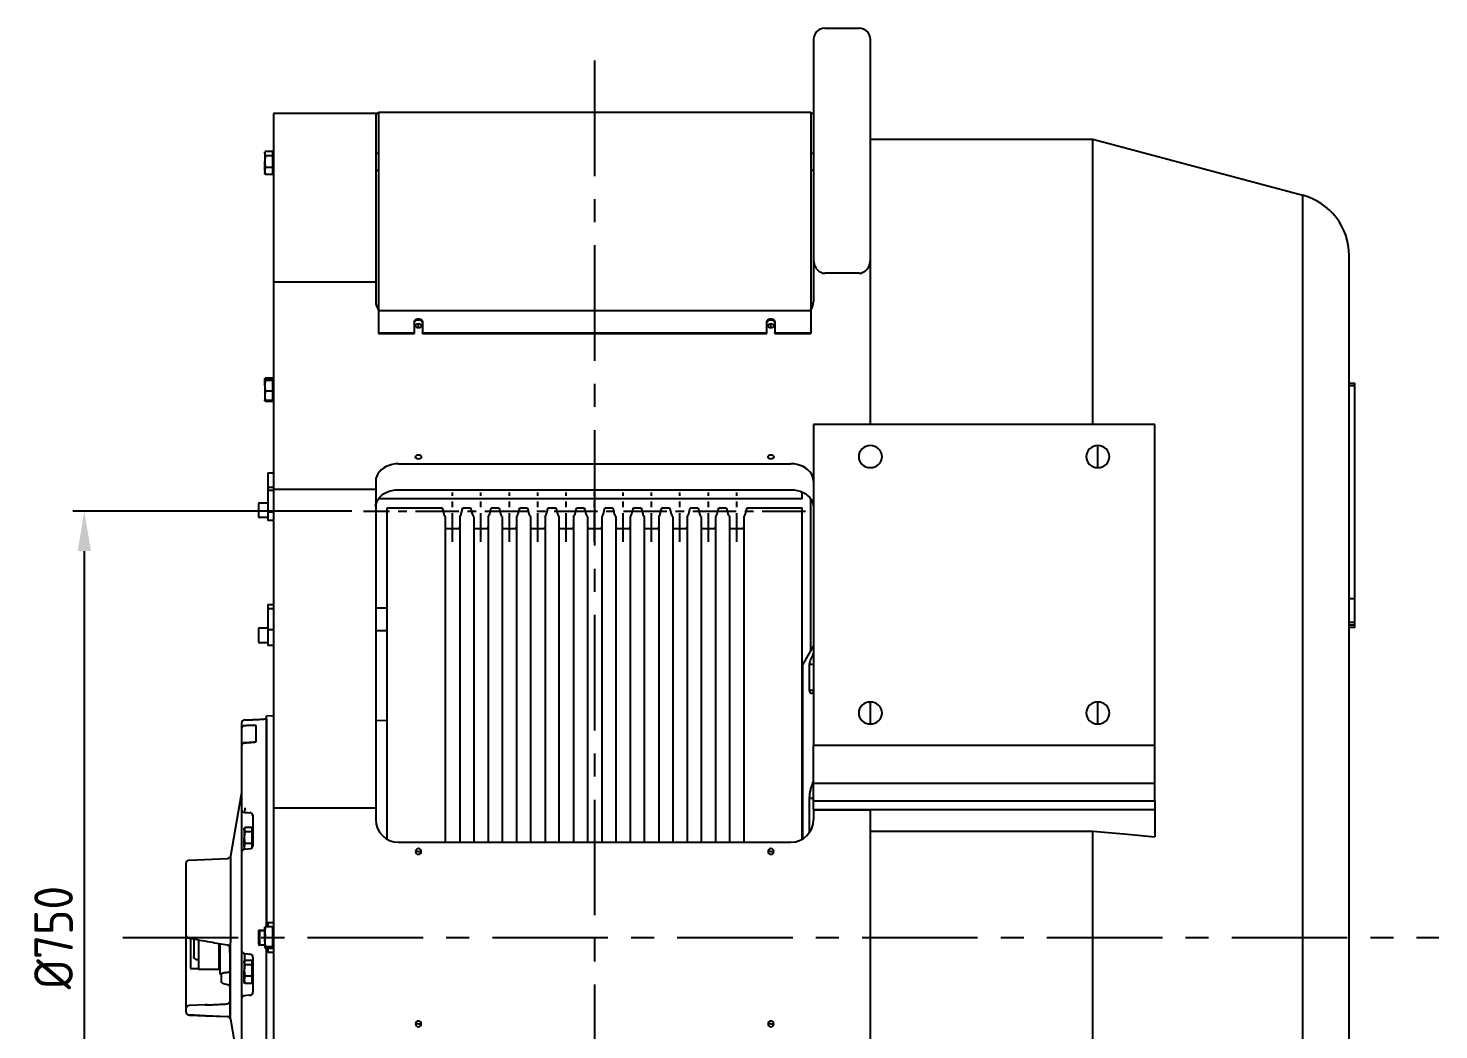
# Model space of a CAD drawing. Header units: millimetres. Extents: x -13 to 15102, y -1400 to 6249.
# Drawn here: x 13862 to 15102, y 1658 to 2539 of the extents above; entities that cross this region are included whole.
import ezdxf

# ---------------------------------------------------------------- set-up
doc = ezdxf.new("R2010")
doc.units = ezdxf.units.MM
doc.header["$LTSCALE"] = 2
doc.linetypes.add('CENTER', pattern=[10.16, 6.35, -1.27, 1.27, -1.27])
doc.linetypes.add('CENTER8', pattern=[6.35, 3.96875, -0.79375, 0.79375, -0.79375])
doc.layers.add('1轮廓实线层', color=7, linetype='Continuous')
doc.layers.add('3中心线层', color=1, linetype='CENTER8')
doc.styles.get("Standard").update_dxf_attribs({"font": 'isocp.shx', "height": 34, "bigfont": 'whgtxt.shx'})
doc.dimstyles.new('ISO-25', dxfattribs={"dimtxt": 34, "dimasz": 35, "dimexe": 10, "dimexo": 10, "dimgap": 10, "dimtad": 1, "dimdec": 4, "dimtxsty": 'Standard', "dimcen": 2.5, "dimclrd": 3, "dimclre": 3, "dimclrt": 2, "dimadec": 1, "dimazin": 2, "dimtfac": 1, "dimtdec": 4, "dimtmove": 0, "dimatfit": 3, "dimfxl": 1, "dimarcsym": 0})

# ---------------------------------------------------------------- blocks, each defined once
blk = doc.blocks.new('*D4874')
at = {"color": 3, "lineweight": -2}
for p, q in [((14146.3, 2114.1), (13900.9, 2114.1)), ((13910.9, 2079.1), (13910.9, 1399.1)), ((14146.3, 1364.1), (13900.9, 1364.1))]:
    blk.add_line(p, q, dxfattribs=at)
at = {"color": 3}
for points in [[(13916.8, 2079.1), (13905.1, 2079.1), (13910.9, 2114.1)], [(13905.1, 1399.1), (13916.8, 1399.1), (13910.9, 1364.1)]]:
    blk.add_solid(points, dxfattribs=at)
at = {"layer": 'Defpoints', "color": 0}
for p in [(14156.3, 2114.1), (13910.9, 1364.1), (14156.3, 1364.1)]:
    blk.add_point(p, dxfattribs=at)
at = {"color": 2, "insert": (13883.9, 1739.1), "char_height": 34, "attachment_point": 5, "rotation": 90}
blk.add_mtext('%%c750', dxfattribs=at)

msp = doc.modelspace()

# ---------------------------------------------------------------- linework, layer by layer
at = {"color": 1, "linetype": 'CENTER', "ltscale": 2}
for p, q in [((14234.7404, 2087.1569), (14234.7404, 2130.62078)), ((14259.74041, 2087.1569), (14259.74041, 2130.62078)), ((14284.74038, 2087.1569), (14284.74038, 2130.62078)), ((14309.74039, 2087.1569), (14309.74039, 2130.62078)), ((14334.7404, 2087.1569), (14334.7404, 2130.62078)), ((14359.7404, 2087.1569), (14359.7404, 2130.62078)), ((14384.74041, 2087.1569), (14384.74041, 2130.62078)), ((14409.74038, 2087.1569), (14409.74038, 2130.62078)), ((14434.74039, 2087.1569), (14434.74039, 2130.62078)), ((14459.7404, 2087.1569), (14459.7404, 2130.62078)), ((14484.7404, 2087.1569), (14484.7404, 2130.62078))]:
    msp.add_line(p, q, dxfattribs=at)
at = {"layer": '1轮廓实线层'}
for p, q in [((14562.24036, 2539.05304), (14592.24036, 2539.05304)), ((14552.24037, 2529.05305), (14552.24037, 2432.543)), ((14602.24035, 2432.543), (14602.24035, 2529.05305)), ((14167.24035, 2464.05306), (14077.24038, 2464.05306)), ((14077.24038, 2464.05306), (14077.24038, 2315.78453)), ((14167.24035, 2464.05306), (14167.24035, 2315.78453)), ((14169.74035, 2464.05306), (14167.24035, 2464.05306)), ((14549.74034, 2465.25302), (14549.74034, 2464.05306)), ((14552.24037, 2464.05306), (14549.74034, 2464.05306)), ((14552.24037, 2432.543), (14552.24037, 2335.63431)), ((14602.24035, 2441.55302), (14797.83928, 2441.55302)), ((14602.24035, 2335.63431), (14602.24035, 2432.543)), ((14797.83928, 2441.55302), (14982.44882, 2392.18607)), ((14797.83928, 2190.39019), (14797.83928, 2441.55302)), ((14070.05951, 2430.70068), (14069.56038, 2428.7463)), ((14069.56038, 2429.41805), (14069.83629, 2430.1761)), ((14069.56038, 2428.7463), (14069.56038, 2429.41805)), ((14069.56038, 2428.7463), (14070.05951, 2426.79193)), ((14069.56038, 2428.7463), (14069.56038, 2421.71808)), ((14070.05951, 2426.79193), (14069.56038, 2421.71808)), ((14069.56038, 2421.71808), (14070.05951, 2416.64424)), ((14069.56038, 2413.52483), (14069.56038, 2421.71808)), ((14076.64034, 2430.70068), (14070.05951, 2430.70068)), ((14076.64034, 2426.79193), (14070.05951, 2426.79193)), ((14076.64034, 2429.10632), (14076.64034, 2430.70068)), ((14076.64034, 2429.46806), (14077.24038, 2428.86802)), ((14076.64034, 2426.79193), (14076.64034, 2428.38623)), ((14076.64034, 2422.65274), (14076.64034, 2426.79193)), ((14076.64034, 2420.78336), (14076.64034, 2422.65274)), ((14076.64034, 2416.64424), (14076.64034, 2420.78336)), ((14077.24038, 2428.23794), (14076.69035, 2428.7463)), ((14167.24035, 2429.05303), (14169.74035, 2429.05303)), ((14549.74034, 2429.05303), (14552.24037, 2429.05303)), ((14070.05951, 2416.64424), (14069.56038, 2413.52483)), ((14069.56038, 2413.52483), (14070.05951, 2410.40542)), ((14069.56038, 2413.52483), (14069.56038, 2411.68805)), ((14069.83629, 2410.92994), (14069.56038, 2411.68805)), ((14070.05951, 2410.40542), (14069.91795, 2410.95968)), ((14076.64034, 2416.64424), (14070.05951, 2416.64424)), ((14076.64034, 2410.40542), (14070.05951, 2410.40542)), ((14076.64034, 2414.09948), (14076.64034, 2416.64424)), ((14076.64034, 2412.95018), (14076.64034, 2414.09948)), ((14076.64034, 2410.40542), (14076.64034, 2412.95018)), ((14077.24038, 2412.23802), (14076.64034, 2411.63804)), ((14167.24035, 2414.05304), (14169.74035, 2414.05304)), ((14549.74034, 2414.05304), (14552.24037, 2414.05304)), ((14982.44882, 1739.05303), (14982.44882, 2392.18607)), ((14552.24037, 2335.63431), (14552.24037, 2298.51176)), ((14602.24035, 2190.39019), (14602.24035, 2335.63431)), ((15023.24036, 1739.05303), (15023.24036, 2339.05306)), ((14592.24036, 2323.48426), (14562.24036, 2323.48426)), ((14167.24035, 2315.78453), (14077.24038, 2315.78453)), ((14077.24038, 2315.78453), (14077.24038, 2133.3382)), ((14167.24035, 2315.78453), (14167.24035, 2298.51176)), ((14169.74035, 2290.85322), (14549.74034, 2290.85322)), ((14204.74038, 2275.36955), (14204.74038, 2279.16332)), ((14208.24036, 2270.41419), (14208.24036, 2271.15293)), ((14511.24033, 2270.41419), (14511.24033, 2271.15293)), ((14514.74038, 2275.36955), (14514.74038, 2279.16332)), ((14070.05951, 2231.09635), (14069.56038, 2227.98424)), ((14069.56038, 2229.8113), (14069.83879, 2230.5763)), ((14069.67303, 2229.88622), (14069.56038, 2229.7365)), ((14069.56038, 2229.7365), (14069.56038, 2229.8113)), ((14069.56038, 2229.7365), (14070.05951, 2229.07301)), ((14069.56038, 2224.34618), (14069.56038, 2229.7365)), ((14070.05951, 2229.07301), (14069.56038, 2224.34618)), ((14069.56038, 2224.34618), (14070.05951, 2219.61935)), ((14069.56038, 2224.34618), (14069.56038, 2215.55599)), ((14070.05951, 2230.39999), (14069.88344, 2230.16592)), ((14069.9198, 2230.54682), (14070.05951, 2231.09635)), ((14076.64034, 2231.09635), (14070.05951, 2231.09635)), ((14076.64034, 2230.39999), (14070.05951, 2230.39999)), ((14076.64034, 2229.07301), (14070.05951, 2229.07301)), ((14076.64034, 2230.39999), (14076.64034, 2231.09635)), ((14076.64034, 2229.85872), (14076.64034, 2230.39999)), ((14076.64034, 2229.86131), (14077.24038, 2229.2613)), ((14076.64034, 2229.61428), (14076.64034, 2229.85872)), ((14076.64034, 2229.07301), (14076.64034, 2229.61428)), ((14076.64034, 2225.21695), (14076.64034, 2229.07301)), ((14076.64034, 2219.61935), (14076.64034, 2223.47542)), ((14077.24038, 2224.13524), (14076.69035, 2224.34618)), ((15023.24036, 2226.76461), (15028.24036, 2226.76461)), ((15028.24036, 2224.54741), (15023.24036, 2224.54741)), ((15028.24036, 2224.54741), (15028.24036, 2226.76461)), ((15028.24036, 2037.14224), (15028.24036, 2224.54741)), ((14070.05951, 2219.61935), (14069.56038, 2215.55599)), ((14069.56038, 2215.55599), (14070.05951, 2211.49262)), ((14069.56038, 2215.55599), (14069.56038, 2212.0813)), ((14069.56038, 2212.75919), (14070.05951, 2210.79626)), ((14069.83879, 2211.31631), (14069.56038, 2212.0813)), ((14070.05951, 2211.49262), (14069.67303, 2212.00638)), ((14076.64034, 2219.61935), (14070.05951, 2219.61935)), ((14076.64034, 2211.49262), (14070.05951, 2211.49262)), ((14076.64034, 2210.79626), (14070.05951, 2210.79626)), ((14076.64034, 2216.30453), (14076.64034, 2219.61935)), ((14076.64034, 2214.80744), (14076.64034, 2216.30453)), ((14076.64034, 2211.49262), (14076.64034, 2214.80744)), ((14077.24038, 2212.63131), (14076.64034, 2212.0313)), ((14076.64034, 2210.79626), (14076.64034, 2211.49262)), ((14852.24035, 2190.39019), (14552.24037, 2190.39019)), ((14552.24037, 2190.39019), (14552.24037, 1908.48242)), ((14852.24035, 1908.48242), (14852.24035, 2190.39019)), ((14802.24036, 2152.56759), (14802.24036, 2171.83127)), ((14072.24038, 2148.05304), (14077.24038, 2148.05304)), ((14072.24038, 2148.05304), (14072.24038, 2135.05303)), ((14187.24033, 2155.86468), (14532.24036, 2155.86468)), ((14077.24038, 2135.05303), (14072.24038, 2135.05303)), ((14072.24038, 2135.05303), (14072.24038, 2132.45305)), ((14167.24035, 2140.68945), (14167.24035, 2133.3382)), ((14065.24035, 2121.55302), (14072.24038, 2121.55302)), ((14077.24038, 2132.45305), (14072.24038, 2132.45305)), ((14072.24038, 2132.45305), (14072.24038, 2113.25302)), ((14167.24035, 2133.3382), (14077.24038, 2133.3382)), ((14077.24038, 2133.3382), (14077.24038, 1852.85468)), ((14167.24035, 2133.3382), (14167.24035, 1852.85468)), ((14542.24035, 2125.05304), (14169.60755, 2125.05304)), ((14187.24033, 2133.06676), (14532.24036, 2133.06676)), ((14542.24035, 2125.05304), (14542.24035, 2131.03365)), ((14549.74034, 1991.05631), (14549.74034, 2125.2382)), ((14064.24037, 2120.55304), (14064.24037, 2120.13628)), ((14064.24037, 2120.13628), (14064.24037, 2109.55303)), ((14077.24038, 2113.25302), (14072.24038, 2113.25302)), ((14072.24038, 2113.25302), (14072.24038, 2106.05305)), ((14072.24038, 2108.55304), (14065.24035, 2108.55304)), ((14077.24038, 2106.05305), (14072.24038, 2106.05305)), ((15028.24036, 2037.14224), (15023.24036, 2037.14224)), ((15028.24036, 2016.30332), (15028.24036, 2037.14224)), ((14072.24038, 2032.06732), (14077.24038, 2032.06732)), ((14072.24038, 2032.06732), (14072.24038, 2028.25972)), ((14077.24038, 2028.25972), (14072.24038, 2028.25972)), ((14072.24038, 2028.25972), (14072.24038, 2026.23551)), ((14072.24038, 2026.23551), (14072.24038, 2009.88778)), ((14167.24035, 2029.06733), (14177.24034, 2029.06733)), ((14064.24037, 2010.42517), (14064.24037, 2010.00842)), ((14064.24037, 2010.00842), (14064.24037, 1999.42519)), ((14065.24035, 2011.42519), (14072.24038, 2011.42519)), ((14077.24038, 2009.88778), (14072.24038, 2009.88778)), ((14072.24038, 2009.88778), (14072.24038, 1995.92518)), ((15028.24036, 2016.30332), (15023.24036, 2016.30332)), ((15028.24036, 2013.8024), (15023.24036, 2013.8024)), ((15028.24036, 2011.79277), (15023.24036, 2011.79277)), ((15028.24036, 2013.8024), (15028.24036, 2016.30332)), ((15028.24036, 2011.79277), (15028.24036, 2013.8024)), ((14072.24038, 1998.42518), (14065.24035, 1998.42518)), ((14177.24034, 2009.06732), (14167.24035, 2009.06732)), ((14077.24038, 1995.92518), (14072.24038, 1995.92518)), ((14542.81026, 1979.05303), (14552.24037, 1995.38641)), ((14542.24035, 1978.17542), (14542.81026, 1979.05303)), ((14542.81026, 1825.92542), (14542.81026, 1979.05303)), ((14548.49714, 1979.71675), (14548.49714, 1956.69368)), ((14548.49714, 1979.71675), (14552.24037, 1979.71675)), ((14548.49714, 1956.69368), (14552.24037, 1956.69368)), ((14602.24035, 1927.04134), (14602.24035, 1946.30504)), ((14802.24036, 1927.04134), (14802.24036, 1946.30504)), ((14049.24038, 1927.68115), (14049.24038, 1922.55998)), ((14062.1095, 1911.16036), (14062.1095, 1925.68979)), ((14070.23969, 1931.46988), (14071.1095, 1931.50786)), ((14071.1095, 1931.50786), (14071.1095, 1748.51378)), ((14071.24034, 1934.05302), (14077.24038, 1934.57796)), ((14071.24034, 1748.51378), (14071.24034, 1934.05302)), ((14167.24035, 1930.37838), (14177.24034, 1929.94178)), ((14049.24038, 1922.55998), (14049.24038, 1907.68849)), ((14052.008, 1910.67896), (14059.733, 1911.28624)), ((14049.24038, 1907.68849), (14049.24038, 1851.56653)), ((14552.24037, 1874.96445), (14552.24037, 1908.48242)), ((14552.24037, 1908.48242), (14852.24035, 1908.48242)), ((14852.24035, 1874.96445), (14852.24035, 1908.48242)), ((14552.24037, 1874.96445), (14552.24037, 1874.79343)), ((14552.24037, 1874.96445), (14852.24035, 1874.96445)), ((14552.24037, 1874.79343), (14852.24035, 1874.79343)), ((14552.24037, 1859.40253), (14552.24037, 1874.79343)), ((14852.24035, 1874.79343), (14852.24035, 1874.96445)), ((14852.24035, 1859.40253), (14852.24035, 1874.79343)), ((14039.65846, 1811.12698), (14049.19478, 1865.21015)), ((14049.19478, 1865.21015), (14049.19478, 1739.05303)), ((14548.49714, 1861.76227), (14548.49714, 1831.2544)), ((14548.49714, 1861.76227), (14552.24037, 1861.76227)), ((14049.24038, 1851.56653), (14049.24038, 1842.55387)), ((14167.24035, 1852.85468), (14077.24038, 1852.85468)), ((14077.24038, 1852.85468), (14077.24038, 1627.02177)), ((14167.24035, 1852.85468), (14167.24035, 1842.90415)), ((14552.24037, 1859.40253), (14852.24035, 1859.40253)), ((14552.24037, 1851.87808), (14552.24037, 1859.40253)), ((14552.24037, 1851.87808), (14852.24035, 1851.87808)), ((14552.24037, 1851.87808), (14552.24037, 1851.0843)), ((14602.24035, 1851.0843), (14552.24037, 1851.0843)), ((14552.24037, 1851.0843), (14552.24037, 1842.90415)), ((14602.24035, 1627.02177), (14602.24035, 1851.0843)), ((14852.24035, 1859.40253), (14852.24035, 1851.87808)), ((14852.24035, 1851.87808), (14852.24035, 1827.73162)), ((14049.24038, 1842.55387), (14049.24038, 1813.91059)), ((14052.0595, 1835.95067), (14051.56037, 1833.99628)), ((14058.64033, 1835.95067), (14052.0595, 1835.95067)), ((14058.64033, 1834.35631), (14058.64033, 1835.95067)), ((14059.24037, 1846.64432), (14059.24037, 1819.89465)), ((14051.56037, 1834.66803), (14051.83628, 1835.4261)), ((14051.56037, 1833.99628), (14051.56037, 1834.66803)), ((14051.56037, 1833.99628), (14052.0595, 1832.0419)), ((14051.56037, 1833.99628), (14051.56037, 1826.96808)), ((14052.0595, 1832.0419), (14051.56037, 1826.96808)), ((14051.56037, 1826.96808), (14052.0595, 1821.89426)), ((14051.56037, 1818.77483), (14051.56037, 1826.96808)), ((14058.64033, 1832.0419), (14052.0595, 1832.0419)), ((14058.64033, 1834.71803), (14059.24037, 1834.11803)), ((14058.64033, 1832.0419), (14058.64033, 1833.63625)), ((14058.64033, 1827.90277), (14058.64033, 1832.0419)), ((14058.64033, 1826.03339), (14058.64033, 1827.90277)), ((14058.64033, 1821.89426), (14058.64033, 1826.03339)), ((14059.24037, 1833.48796), (14058.69034, 1833.99628)), ((14602.24035, 1832.8272), (14797.83928, 1832.8272)), ((14797.83928, 1739.05303), (14797.83928, 1832.8272)), ((14039.65846, 1739.05303), (14039.65846, 1811.12698)), ((14049.24038, 1813.91059), (14049.24038, 1739.05303)), ((14052.0595, 1821.89426), (14051.56037, 1818.77483)), ((14051.56037, 1818.77483), (14051.87157, 1816.83008)), ((14051.56037, 1818.77483), (14051.56037, 1816.93803)), ((14051.59584, 1816.84054), (14051.56037, 1816.93803)), ((14051.94566, 1816.8958), (14056.96622, 1817.39137)), ((14058.64033, 1821.89426), (14052.0595, 1821.89426)), ((14058.64033, 1819.34949), (14058.64033, 1821.89426)), ((14058.64033, 1818.20017), (14058.64033, 1819.34949)), ((14187.24033, 1822.90415), (14532.24036, 1822.90415)), ((14204.74038, 1814.90414), (14202.24038, 1814.90414)), ((14204.74038, 1814.90414), (14207.24037, 1814.90414)), ((14514.74038, 1814.90414), (14512.24038, 1814.90414)), ((14514.74038, 1814.90414), (14517.24038, 1814.90414)), ((14000.24036, 1804.18116), (14000.24036, 1741.57033)), ((14003.10949, 1807.1783), (14036.83487, 1808.65078)), ((14077.24038, 1752.05303), (14072.24038, 1752.05303)), ((14072.24038, 1752.05303), (14072.24038, 1748.51378)), ((14000.24036, 1741.57033), (14000.24036, 1676.23157)), ((14004.2403, 1738.34117), (14004.2403, 1730.71965)), ((14007.24033, 1737.81018), (14007.24033, 1727.45436)), ((14007.24033, 1737.81018), (14007.24033, 1722.45656)), ((14011.24039, 1737.10364), (14011.24039, 1719.40518)), ((14011.24039, 1737.10364), (14011.24039, 1711.05303)), ((14039.65846, 1735.3418), (14039.65846, 1739.05303)), ((14049.24038, 1739.05303), (14049.19478, 1739.05303)), ((14049.19478, 1739.05303), (14049.19478, 1612.89591)), ((14049.24038, 1739.05303), (14049.24038, 1727.92676)), ((14064.24037, 1744.55303), (14064.24037, 1744.13627)), ((14064.24037, 1744.13627), (14064.24037, 1733.55303)), ((14065.24035, 1745.55303), (14069.56038, 1745.55303)), ((14065.24035, 1745.06049), (14065.24035, 1745.55303)), ((14069.56038, 1745.06049), (14065.24035, 1745.06049)), ((14065.24035, 1732.55303), (14065.24035, 1745.06049)), ((14070.05951, 1748.51378), (14069.56038, 1744.45605)), ((14069.56038, 1744.45605), (14069.56038, 1747.91803)), ((14069.56038, 1744.45605), (14070.05951, 1740.39831)), ((14069.56038, 1735.66794), (14069.56038, 1744.45605)), ((14070.05951, 1740.39831), (14069.56038, 1735.66794)), ((14069.67458, 1747.99509), (14070.05951, 1748.51378)), ((14076.64034, 1748.51378), (14070.05951, 1748.51378)), ((14076.64034, 1745.20356), (14076.64034, 1748.51378)), ((14076.64034, 1747.96803), (14077.24038, 1747.36803)), ((14076.64034, 1743.70854), (14076.64034, 1745.20356)), ((14076.64034, 1740.39831), (14076.64034, 1743.70854)), ((14076.64034, 1736.53936), (14076.64034, 1740.39831)), ((14797.83928, 1645.27886), (14797.83928, 1739.05303)), ((14982.44882, 1170.79355), (14982.44882, 1739.05303)), ((15023.24036, 1343.29488), (15023.24036, 1739.05303)), ((14004.2403, 1725.59061), (14004.2403, 1713.41052)), ((14029.24034, 1733.92522), (14029.24034, 1711.05303)), ((14030.24039, 1733.74097), (14030.24039, 1707.05303)), ((14038.74037, 1730.10641), (14038.74037, 1725.80681)), ((14038.74037, 1730.10641), (14039.09442, 1730.10641)), ((14038.74037, 1726.81598), (14039.24033, 1726.81598)), ((14038.74037, 1725.80681), (14039.24033, 1725.80681)), ((14039.24033, 1730.22824), (14039.24033, 1669.99934)), ((14039.25553, 1669.8271), (14039.25553, 1730.20622)), ((14049.24038, 1727.92676), (14049.24038, 1689.17286)), ((14051.97892, 1718.82697), (14051.97892, 1724.94955)), ((14069.56038, 1732.55303), (14065.24035, 1732.55303)), ((14069.56038, 1735.66794), (14070.05951, 1730.93756)), ((14069.56038, 1735.66794), (14069.56038, 1730.26492)), ((14070.05951, 1730.93756), (14069.56038, 1730.26492)), ((14069.56038, 1730.26492), (14069.67458, 1730.11098)), ((14069.56038, 1730.18803), (14069.56038, 1730.26492)), ((14069.8832, 1729.82991), (14070.05951, 1729.59228)), ((14076.64034, 1730.93756), (14070.05951, 1730.93756)), ((14076.64034, 1729.59228), (14070.05951, 1729.59228)), ((14071.24034, 1544.05304), (14071.24034, 1729.59228)), ((14072.24038, 1729.59228), (14072.24038, 1726.05303)), ((14077.24038, 1726.05303), (14072.24038, 1726.05303)), ((14076.64034, 1730.93756), (14076.64034, 1734.79652)), ((14076.64034, 1730.38883), (14076.64034, 1730.93756)), ((14077.24038, 1730.73803), (14076.64034, 1730.13803)), ((14076.64034, 1730.14101), (14076.64034, 1730.38883)), ((14076.64034, 1729.59228), (14076.64034, 1730.14101)), ((14077.24038, 1735.87795), (14076.69035, 1735.66794)), ((14004.2403, 1713.41052), (14004.2403, 1712.55303)), ((14052.0595, 1719.07271), (14051.56037, 1717.11832)), ((14051.56037, 1717.79007), (14051.83628, 1718.54814)), ((14051.56037, 1717.11832), (14051.56037, 1717.79007)), ((14051.56037, 1717.11832), (14052.0595, 1715.16394)), ((14051.56037, 1717.11832), (14051.56037, 1710.09012)), ((14052.0595, 1715.16394), (14051.56037, 1710.09012)), ((14058.64033, 1719.07271), (14052.0595, 1719.07271)), ((14058.64033, 1715.16394), (14052.0595, 1715.16394)), ((14058.64033, 1717.47836), (14058.64033, 1719.07271)), ((14058.64033, 1717.84007), (14059.24037, 1717.24007)), ((14058.64033, 1715.16394), (14058.64033, 1716.75829)), ((14058.64033, 1711.02481), (14058.64033, 1715.16394)), ((14059.24037, 1716.61), (14058.69034, 1717.11832)), ((14059.24037, 1721.5413), (14059.24037, 1691.1227)), ((14011.24039, 1711.55303), (14005.24035, 1711.55303)), ((14029.24034, 1711.05303), (14011.24039, 1711.05303)), ((14031.25998, 1707.05303), (14030.24039, 1707.05303)), ((14031.24037, 1707.01456), (14031.24037, 1707.05303)), ((14031.24037, 1707.01456), (14031.24037, 1703.2871)), ((14031.24037, 1703.2871), (14031.24037, 1701.35501)), ((14051.56037, 1710.09012), (14052.0595, 1705.0163)), ((14051.56037, 1701.89687), (14051.56037, 1710.09012)), ((14052.0595, 1705.0163), (14051.56037, 1701.89687)), ((14051.56037, 1701.89687), (14052.0595, 1698.77744)), ((14051.56037, 1700.06007), (14051.56037, 1701.89687)), ((14051.83628, 1699.30201), (14051.56037, 1700.06007)), ((14058.64033, 1705.0163), (14052.0595, 1705.0163)), ((14058.64033, 1709.15543), (14058.64033, 1711.02481)), ((14058.64033, 1705.0163), (14058.64033, 1709.15543)), ((14058.64033, 1702.47153), (14058.64033, 1705.0163)), ((14058.64033, 1701.32221), (14058.64033, 1702.47153)), ((14058.64033, 1698.77744), (14058.64033, 1701.32221)), ((14059.24037, 1700.61007), (14058.64033, 1700.01007)), ((14037.01684, 1697.50523), (14033.46393, 1698.45724)), ((14049.24038, 1689.17286), (14049.24038, 1685.10601)), ((14052.0595, 1698.77744), (14051.91794, 1699.33174)), ((14058.64033, 1698.77744), (14052.0595, 1698.77744)), ((14000.24036, 1676.23157), (14000.24036, 1673.97357)), ((14017.39278, 1679.86661), (14003.10949, 1679.22631)), ((14018.96921, 1679.93728), (14017.39278, 1679.86661)), ((14036.3712, 1680.71738), (14036.47336, 1680.6324)), ((14049.24038, 1685.10601), (14049.24038, 1609.49311)), ((14017.12599, 1670.3174), (14003.00661, 1671.02141)), ((14003.10949, 1670.97867), (14017.39135, 1670.37265)), ((14017.38361, 1670.30455), (14017.12599, 1670.3174)), ((14036.83487, 1669.45528), (14017.38837, 1670.30433)), ((14017.39135, 1670.37265), (14036.83487, 1669.54761)), ((14036.83487, 1669.54761), (14036.83487, 1669.45528)), ((14039.65846, 1666.97908), (14039.65846, 1667.07469)), ((14049.19478, 1612.89591), (14039.65846, 1666.97908)), ((14204.74038, 1663.20192), (14202.24038, 1663.20192)), ((14204.74038, 1663.20192), (14207.24037, 1663.20192)), ((14514.74038, 1663.20192), (14512.24038, 1663.20192)), ((14514.74038, 1663.20192), (14517.24038, 1663.20192))]:
    msp.add_line(p, q, dxfattribs=at)
at = {"layer": '1轮廓实线层', "color": 5}
for p, q in [((14169.74035, 2465.25302), (14549.74034, 2465.25302)), ((14169.74035, 2465.25302), (14169.74035, 2290.85322)), ((14549.74034, 2464.05306), (14549.74034, 2290.85322)), ((14169.74035, 2290.85322), (14169.74035, 2271.15293)), ((14549.74034, 2290.85322), (14549.74034, 2271.15293)), ((14169.74035, 2271.15293), (14201.24033, 2271.15293)), ((14169.74035, 2271.15293), (14169.74035, 2270.41419)), ((14169.74035, 2270.41419), (14201.24033, 2270.41419)), ((14201.24033, 2271.15293), (14201.24033, 2280.60909)), ((14201.24033, 2270.41419), (14201.24033, 2271.15293)), ((14208.24036, 2280.60909), (14208.24036, 2271.15293)), ((14208.24036, 2271.15293), (14511.24033, 2271.15293)), ((14208.24036, 2270.41419), (14511.24033, 2270.41419)), ((14511.24033, 2271.15293), (14511.24033, 2280.60909)), ((14518.24036, 2280.60909), (14518.24036, 2271.15293)), ((14518.24036, 2271.15293), (14549.74034, 2271.15293)), ((14518.24036, 2270.41419), (14518.24036, 2271.15293)), ((14518.24036, 2270.41419), (14549.74034, 2270.41419)), ((14549.74034, 2271.15293), (14549.74034, 2270.41419))]:
    msp.add_line(p, q, dxfattribs=at)
at = {"layer": '1轮廓实线层', "color": 4}
for p, q in [((14177.24034, 2117.05302), (14225.65436, 2117.05302)), ((14177.24034, 1825.58364), (14177.24034, 2117.05302)), ((14225.65436, 2117.05302), (14227.01299, 2111.98249)), ((14228.39355, 2109.18294), (14228.39355, 1822.90415)), ((14241.08719, 2109.18294), (14241.08719, 1822.90415)), ((14242.46782, 2111.98249), (14243.82644, 2117.05302)), ((14243.82644, 2117.05302), (14250.65434, 2117.05302)), ((14250.65434, 2117.05302), (14252.01296, 2111.98249)), ((14253.39359, 2109.18294), (14253.39359, 1822.90415)), ((14266.08723, 2109.18294), (14266.08723, 1822.90415)), ((14267.46779, 2111.98249), (14268.82648, 2117.05302)), ((14268.82648, 2117.05302), (14275.65431, 2117.05302)), ((14275.65431, 2117.05302), (14277.013, 2111.98249)), ((14278.39356, 2109.18294), (14278.39356, 1822.90415)), ((14291.08721, 2109.18294), (14291.08721, 1822.90415)), ((14292.46783, 2111.98249), (14293.82646, 2117.05302)), ((14293.82646, 2117.05302), (14300.65435, 2117.05302)), ((14300.65435, 2117.05302), (14302.01298, 2111.98249)), ((14303.3936, 2109.18294), (14303.3936, 1822.90415)), ((14316.08724, 2109.18294), (14316.08724, 1822.90415)), ((14317.4678, 2111.98249), (14318.82643, 2117.05302)), ((14318.82643, 2117.05302), (14325.65432, 2117.05302)), ((14325.65432, 2117.05302), (14327.01301, 2111.98249)), ((14328.39357, 2109.18294), (14328.39357, 1822.90415)), ((14341.08722, 2109.18294), (14341.08722, 1822.90415)), ((14342.46778, 2111.98249), (14343.82647, 2117.05302)), ((14343.82647, 2117.05302), (14350.65436, 2117.05302)), ((14350.65436, 2117.05302), (14352.01299, 2111.98249)), ((14353.39355, 2109.18294), (14353.39355, 1822.90415)), ((14366.08719, 2109.18294), (14366.08719, 1822.90415)), ((14367.46782, 2111.98249), (14368.82644, 2117.05302)), ((14368.82644, 2117.05302), (14375.65434, 2117.05302)), ((14375.65434, 2117.05302), (14377.01296, 2111.98249)), ((14378.39359, 2109.18294), (14378.39359, 1822.90415)), ((14391.08723, 2109.18294), (14391.08723, 1822.90415)), ((14392.46779, 2111.98249), (14393.82648, 2117.05302)), ((14393.82648, 2117.05302), (14400.65431, 2117.05302)), ((14400.65431, 2117.05302), (14402.013, 2111.98249)), ((14403.39356, 2109.18294), (14403.39356, 1822.90415)), ((14416.08721, 2109.18294), (14416.08721, 1822.90415)), ((14417.46783, 2111.98249), (14418.82646, 2117.05302)), ((14418.82646, 2117.05302), (14425.65435, 2117.05302)), ((14425.65435, 2117.05302), (14427.01298, 2111.98249)), ((14428.3936, 2109.18294), (14428.3936, 1822.90415)), ((14441.08724, 2109.18294), (14441.08724, 1822.90415)), ((14442.4678, 2111.98249), (14443.82643, 2117.05302)), ((14443.82643, 2117.05302), (14450.65432, 2117.05302)), ((14450.65432, 2117.05302), (14452.01301, 2111.98249)), ((14453.39357, 2109.18294), (14453.39357, 1822.90415)), ((14466.08722, 2109.18294), (14466.08722, 1822.90415)), ((14467.46778, 2111.98249), (14468.82647, 2117.05302)), ((14468.82644, 2117.05302), (14475.65433, 2117.05302)), ((14475.65433, 2117.05302), (14477.01302, 2111.98249)), ((14478.39358, 2109.18294), (14478.39358, 1822.90415)), ((14491.08722, 2109.18294), (14491.08722, 1822.90415)), ((14492.46779, 2111.98249), (14493.82647, 2117.05302)), ((14493.82647, 2117.05302), (14542.24035, 2117.05302)), ((14542.24035, 1825.58364), (14542.24035, 2117.05302)), ((14229.3936, 2099.05305), (14240.08721, 2099.05305)), ((14254.39357, 2099.05305), (14265.08724, 2099.05305)), ((14279.39355, 2099.05305), (14290.08722, 2099.05305)), ((14304.39358, 2099.05305), (14315.08719, 2099.05305)), ((14329.39356, 2099.05305), (14340.08723, 2099.05305)), ((14354.3936, 2099.05305), (14365.08721, 2099.05305)), ((14379.39357, 2099.05305), (14390.08724, 2099.05305)), ((14404.39355, 2099.05305), (14415.08722, 2099.05305)), ((14429.39358, 2099.05305), (14440.08719, 2099.05305)), ((14454.39356, 2099.05305), (14465.08723, 2099.05305)), ((14479.39357, 2099.05305), (14490.08724, 2099.05305))]:
    msp.add_line(p, q, dxfattribs=at)
at = {"layer": '1轮廓实线层', "color": 5, "flags": 128}
for points in [[(14201.24033, 2280.60909), (14201.45145, 2281.5524), (14202.05918, 2282.38191), (14202.99038, 2282.99763), (14204.13259, 2283.32522), (14205.3481, 2283.32522), (14206.49037, 2282.99763), (14207.42151, 2282.38191), (14208.0293, 2281.5524), (14208.24036, 2280.60909)], [(14201.24033, 2279.87029), (14201.45145, 2280.8136), (14202.05918, 2281.64311), (14202.99038, 2282.25883), (14204.13259, 2282.58642), (14205.3481, 2282.58642), (14206.49037, 2282.25883), (14207.42151, 2281.64311), (14208.0293, 2280.8136), (14208.24036, 2279.87029)], [(14511.24033, 2280.60909), (14511.45145, 2281.5524), (14512.05918, 2282.38191), (14512.99039, 2282.99763), (14514.13259, 2283.32522), (14515.34811, 2283.32522), (14516.49037, 2282.99763), (14517.42151, 2282.38191), (14518.0293, 2281.5524), (14518.24036, 2280.60909)], [(14511.24033, 2279.87029), (14511.45145, 2280.8136), (14512.05918, 2281.64311), (14512.99039, 2282.25883), (14514.13259, 2282.58642), (14515.34811, 2282.58642), (14516.49037, 2282.25883), (14517.42151, 2281.64311), (14518.0293, 2280.8136), (14518.24036, 2279.87029)]]:
    msp.add_lwpolyline(points, dxfattribs=at)
at = {"layer": '1轮廓实线层', "flags": 128}
for points in [[(14204.74038, 2275.36955), (14203.78366, 2275.51391), (14202.97256, 2275.92512), (14202.43064, 2276.54054), (14202.24038, 2277.26646), (14202.43064, 2277.99239), (14202.97256, 2278.60775), (14203.78366, 2279.01896), (14204.74038, 2279.16332)], [(14204.74038, 2279.16332), (14205.69709, 2279.01896), (14206.50813, 2278.60775), (14207.05006, 2277.99239), (14207.24037, 2277.26646), (14207.05006, 2276.54054), (14206.50813, 2275.92512), (14205.69709, 2275.51391), (14204.74038, 2275.36955)], [(14514.74038, 2275.36955), (14513.78366, 2275.51391), (14512.97256, 2275.92512), (14512.43064, 2276.54054), (14512.24038, 2277.26646), (14512.43064, 2277.99239), (14512.97256, 2278.60775), (14513.78366, 2279.01896), (14514.74038, 2279.16332)], [(14514.74038, 2279.16332), (14515.69709, 2279.01896), (14516.50813, 2278.60775), (14517.05006, 2277.99239), (14517.24038, 2277.26646), (14517.05006, 2276.54054), (14516.50813, 2275.92512), (14515.69709, 2275.51391), (14514.74038, 2275.36955)], [(14602.24035, 2171.83127), (14600.24068, 2171.6462), (14598.31786, 2171.0981), (14596.54576, 2170.20803), (14594.99252, 2169.01018), (14593.71778, 2167.55058), (14592.77061, 2165.88538), (14592.18732, 2164.07849), (14591.99035, 2162.19943), (14592.18732, 2160.32033), (14592.77061, 2158.51348), (14593.71778, 2156.84824), (14594.99252, 2155.38867), (14596.54576, 2154.19083), (14598.31786, 2153.30075), (14600.24068, 2152.75266), (14602.24035, 2152.56759)], [(14602.24035, 2152.56759), (14604.24003, 2152.75266), (14606.16288, 2153.30075), (14607.93495, 2154.19083), (14609.48819, 2155.38867), (14610.76292, 2156.84824), (14611.71013, 2158.51348), (14612.29339, 2160.32033), (14612.49036, 2162.19943), (14612.29339, 2164.07849), (14611.71013, 2165.88538), (14610.76292, 2167.55058), (14609.48819, 2169.01018), (14607.93495, 2170.20803), (14606.16288, 2171.0981), (14604.24003, 2171.6462), (14602.24035, 2171.83127)], [(14802.24036, 2171.83127), (14800.24068, 2171.6462), (14798.31785, 2171.0981), (14796.54576, 2170.20803), (14794.99251, 2169.01018), (14793.71779, 2167.55058), (14792.77059, 2165.88538), (14792.1873, 2164.07849), (14791.99035, 2162.19943), (14792.1873, 2160.32033), (14792.77059, 2158.51348), (14793.71779, 2156.84824), (14794.99251, 2155.38867), (14796.54576, 2154.19083), (14798.31785, 2153.30075), (14800.24068, 2152.75266), (14802.24036, 2152.56759)], [(14802.24036, 2152.56759), (14804.24003, 2152.75266), (14806.16286, 2153.30075), (14807.93496, 2154.19083), (14809.48821, 2155.38867), (14810.76293, 2156.84824), (14811.71012, 2158.51348), (14812.29341, 2160.32033), (14812.49036, 2162.19943), (14812.29341, 2164.07849), (14811.71012, 2165.88538), (14810.76293, 2167.55058), (14809.48821, 2169.01018), (14807.93496, 2170.20803), (14806.16286, 2171.0981), (14804.24003, 2171.6462), (14802.24036, 2171.83127)], [(14204.74038, 2160.03787), (14203.78366, 2160.18226), (14202.97256, 2160.59344), (14202.43064, 2161.20883), (14202.24038, 2161.93475), (14202.43064, 2162.66068), (14202.97256, 2163.27607), (14203.78366, 2163.68725), (14204.74038, 2163.83167)], [(14204.74038, 2163.83167), (14205.69709, 2163.68725), (14206.50813, 2163.27607), (14207.05006, 2162.66068), (14207.24037, 2161.93475), (14207.05006, 2161.20883), (14206.50813, 2160.59344), (14205.69709, 2160.18226), (14204.74038, 2160.03787)], [(14514.74038, 2160.03787), (14513.78366, 2160.18226), (14512.97256, 2160.59344), (14512.43064, 2161.20883), (14512.24038, 2161.93475), (14512.43064, 2162.66068), (14512.97256, 2163.27607), (14513.78366, 2163.68725), (14514.74038, 2163.83167)], [(14514.74038, 2163.83167), (14515.69709, 2163.68725), (14516.50813, 2163.27607), (14517.05006, 2162.66068), (14517.24038, 2161.93475), (14517.05006, 2161.20883), (14516.50813, 2160.59344), (14515.69709, 2160.18226), (14514.74038, 2160.03787)], [(14187.24033, 2155.86468), (14184.39403, 2155.71021), (14181.60573, 2155.24997), (14178.93204, 2154.49332), (14176.42751, 2153.45567), (14174.14317, 2152.1581), (14172.12537, 2150.6271), (14170.41531, 2148.89379), (14169.04774, 2146.99345), (14168.0505, 2144.96481), (14167.4439, 2142.84911), (14167.24035, 2140.68945)], [(14552.24037, 2140.68945), (14552.03679, 2142.84911), (14551.43023, 2144.96481), (14550.43301, 2146.99345), (14549.06544, 2148.89379), (14547.35535, 2150.6271), (14545.33756, 2152.1581), (14543.05318, 2153.45567), (14540.54865, 2154.49332), (14537.875, 2155.24997), (14535.08666, 2155.71021), (14532.24036, 2155.86468)], [(14167.24035, 2117.89154), (14167.4439, 2120.0512), (14168.0505, 2122.16689), (14169.04774, 2124.19554), (14170.41531, 2126.09588), (14172.12537, 2127.82918), (14174.14317, 2129.36019), (14176.42751, 2130.65772), (14178.93204, 2131.69541), (14181.60573, 2132.45206), (14184.39403, 2132.9123), (14187.24033, 2133.06676)], [(14532.24036, 2133.06676), (14535.08666, 2132.9123), (14537.875, 2132.45206), (14540.54865, 2131.69541), (14543.05318, 2130.65772), (14545.33756, 2129.36019), (14547.35535, 2127.82918), (14549.06544, 2126.09588), (14550.43301, 2124.19554), (14551.43023, 2122.16689), (14552.03679, 2120.0512), (14552.24037, 2117.89154)], [(14602.24035, 1946.30504), (14600.24068, 1946.11997), (14598.31786, 1945.57186), (14596.54576, 1944.68178), (14594.99252, 1943.48394), (14593.71778, 1942.02437), (14592.77061, 1940.35915), (14592.18732, 1938.55228), (14591.99035, 1936.6732), (14592.18732, 1934.79412), (14592.77061, 1932.98725), (14593.71778, 1931.32203), (14594.99252, 1929.86245), (14596.54576, 1928.6646), (14598.31786, 1927.77452), (14600.24068, 1927.22642), (14602.24035, 1927.04134)], [(14602.24035, 1927.04134), (14604.24003, 1927.22642), (14606.16288, 1927.77452), (14607.93495, 1928.6646), (14609.48819, 1929.86245), (14610.76292, 1931.32203), (14611.71013, 1932.98725), (14612.29339, 1934.79412), (14612.49036, 1936.6732), (14612.29339, 1938.55228), (14611.71013, 1940.35915), (14610.76292, 1942.02437), (14609.48819, 1943.48394), (14607.93495, 1944.68178), (14606.16288, 1945.57186), (14604.24003, 1946.11997), (14602.24035, 1946.30504)], [(14802.24036, 1946.30504), (14800.24068, 1946.11997), (14798.31785, 1945.57186), (14796.54576, 1944.68178), (14794.99251, 1943.48394), (14793.71779, 1942.02437), (14792.77059, 1940.35915), (14792.1873, 1938.55228), (14791.99035, 1936.6732), (14792.1873, 1934.79412), (14792.77059, 1932.98725), (14793.71779, 1931.32203), (14794.99251, 1929.86245), (14796.54576, 1928.6646), (14798.31785, 1927.77452), (14800.24068, 1927.22642), (14802.24036, 1927.04134)], [(14802.24036, 1927.04134), (14804.24003, 1927.22642), (14806.16286, 1927.77452), (14807.93496, 1928.6646), (14809.48821, 1929.86245), (14810.76293, 1931.32203), (14811.71012, 1932.98725), (14812.29341, 1934.79412), (14812.49036, 1936.6732), (14812.29341, 1938.55228), (14811.71012, 1940.35915), (14810.76293, 1942.02437), (14809.48821, 1943.48394), (14807.93496, 1944.68178), (14806.16286, 1945.57186), (14804.24003, 1946.11997), (14802.24036, 1946.30504)], [(14051.97892, 1849.11842), (14054.5111, 1849.0039), (14056.50184, 1848.91376)], [(14797.83928, 1832.8272), (14828.30437, 1829.97428), (14852.24035, 1827.73162)], [(14059.18369, 1819.35712), (14059.18905, 1819.38297), (14059.24037, 1819.89465)], [(14051.97892, 1724.94955), (14054.5111, 1724.71868), (14056.50184, 1724.5372)], [(14056.50184, 1688.32107), (14053.96834, 1688.13715), (14051.97892, 1687.99276)]]:
    msp.add_lwpolyline(points, dxfattribs=at)
at = {"layer": '1轮廓实线层'}
for centre, radius, start, end in [((14562.24036, 2529.05303), 10, 90, 180), ((14592.24036, 2529.05303), 10, 0, 90), ((14968.24036, 2339.05303), 55, 0, 75.02867507), ((14179.75977, 2298.67328), 12.52046, 180.73913684, 216.84661126), ((14539.72146, 2298.67315), 12.51995, 323.15240444, 359.26143085), ((14065.24036, 2120.55303), 1, 90, 180), ((14065.24036, 2109.55303), 1, 180, 270), ((14065.24036, 2010.42518), 1, 90, 180), ((14065.24036, 1999.42518), 1, 180, 270), ((14052.24036, 1927.68116), 3, 92.5, 180), ((14052.19601, 1922.52113), 2.95588, 91.67693242, 179.24693975), ((14071.24036, 1928.51071), 3, 90, 92.5), ((14052.24036, 1907.68849), 3, 94.50563689, 180), ((14052.07417, 1907.52995), 2.83823, 89.28666581, 176.79789292), ((14051.65421, 1910.39154), 0.45591, 357.03455278, 39.07927012), ((14046.24036, 1865.73109), 3, 350, 0), ((14051.94182, 1851.8327), 2.71452, 185.62705878, 270.78291624), ((14073.98756, 1850.35587), 22.0434, 176.85164906, 183.21810071), ((14080.4844, 1850.3591), 28.53254, 173.97433364, 177.57465505), ((14056.53889, 1846.19945), 2.71457, 5.62784596, 90.78212906), ((14056.58397, 1846.32879), 2.67508, 6.77383396, 91.6201835), ((14187.24036, 1842.90415), 20, 180, 270), ((14532.24036, 1842.90415), 20, 270, 0), ((14036.70404, 1811.64793), 3, 272.5, 350), ((14052.24036, 1813.91059), 3, 95.64226259, 180), ((14204.74036, 1814.90415), 2.5, 0, 180), ((14204.74036, 1814.90415), 2.5, 180, 0), ((14514.74036, 1814.90415), 2.5, 0, 180), ((14514.74036, 1814.90415), 2.5, 180, 0), ((14003.24036, 1804.18116), 3, 92.5, 180), ((14003.24036, 1741.57033), 3, 180, 260), ((14065.24036, 1744.55303), 1, 90, 180), ((14065.20391, 1744.09683), 0.96435, 87.83449778, 177.65597991), ((14036.24036, 1729.65898), 3, 0, 80), ((14039.4675, 1730.55712), 0.24261, 163.43113515, 180.10355291), ((14039.26985, 1730.23236), 0.02981, 187.96197526, 241.28602223), ((14052.24036, 1727.92677), 3, 180, 264.79028994), ((14056.22385, 1721.5335), 3.01654, 0.14824195, 84.7123839), ((14065.24036, 1733.55303), 1, 180, 270), ((14005.24036, 1712.55303), 1, 180, 270), ((14034.24036, 1701.35501), 3, 180, 255), ((14036.24036, 1694.60746), 3, 0, 75), ((14052.17956, 1685.06008), 2.93954, 93.91394362, 179.10467772), ((14056.30116, 1691.25378), 2.93957, 273.91445786, 359.10408964), ((14056.32629, 1691.18811), 2.91482, 273.58075094, 358.71409617), ((14003.23905, 1676.23041), 2.9987, 92.47640397, 179.97794651), ((14036.24289, 1683.71207), 2.99744, 272.45336578, 359.96173543), ((14003.24036, 1673.97357), 3, 180, 267.10821954), ((14036.70574, 1666.55171), 2.99868, 10.04400848, 87.53192934), ((14036.70404, 1666.45813), 3, 10, 87.5), ((14039.99847, 1670.01684), 0.77358, 179.81206332, 189.2582855), ((14040.22759, 1669.99967), 0.98725, 180.01894078, 190.06682934), ((14204.74036, 1663.20192), 2.5, 0, 180), ((14204.74036, 1663.20192), 2.5, 180, 0), ((14514.74036, 1663.20192), 2.5, 0, 180), ((14514.74036, 1663.20192), 2.5, 180, 0)]:
    msp.add_arc(centre, radius, start, end, dxfattribs=at)
at = {"layer": '1轮廓实线层', "color": 4}
for centre, radius, start, end in [((14234.74039, 2114.05303), 8, 195, 217.5), ((14234.74039, 2114.05303), 8, 322.5, 345), ((14259.74039, 2114.05303), 8, 195, 217.5), ((14259.74039, 2114.05303), 8, 322.5, 345), ((14284.74039, 2114.05303), 8, 195, 217.5), ((14284.74039, 2114.05303), 8, 322.5, 345), ((14309.74039, 2114.05303), 8, 195, 217.5), ((14309.74039, 2114.05303), 8, 322.5, 345), ((14334.74039, 2114.05303), 8, 195, 217.5), ((14334.74039, 2114.05303), 8, 322.5, 345), ((14359.74039, 2114.05303), 8, 195, 217.5), ((14359.74039, 2114.05303), 8, 322.5, 345), ((14384.74039, 2114.05303), 8, 195, 217.5), ((14384.74039, 2114.05303), 8, 322.5, 345), ((14409.74039, 2114.05303), 8, 195, 217.5), ((14409.74039, 2114.05303), 8, 322.5, 345), ((14434.74039, 2114.05303), 8, 195, 217.5), ((14434.74039, 2114.05303), 8, 322.5, 345), ((14459.74039, 2114.05303), 8, 195, 217.5), ((14459.74039, 2114.05303), 8, 322.5, 345), ((14484.7404, 2114.05303), 8, 195, 217.5), ((14484.7404, 2114.05303), 8, 322.5, 345), ((14229.39357, 2100.05303), 1, 180, 270), ((14240.08722, 2100.05303), 1, 270, 0), ((14254.39357, 2100.05303), 1, 180, 270), ((14265.08722, 2100.05303), 1, 270, 0), ((14279.39357, 2100.05303), 1, 180, 270), ((14290.08722, 2100.05303), 1, 270, 0), ((14304.39357, 2100.05303), 1, 180, 270), ((14315.08722, 2100.05303), 1, 270, 0), ((14329.39357, 2100.05303), 1, 180, 270), ((14340.08722, 2100.05303), 1, 270, 0), ((14354.39357, 2100.05303), 1, 180, 270), ((14365.08722, 2100.05303), 1, 270, 0), ((14379.39357, 2100.05303), 1, 180, 270), ((14390.08722, 2100.05303), 1, 270, 0), ((14404.39357, 2100.05303), 1, 180, 270), ((14415.08722, 2100.05303), 1, 270, 0), ((14429.39357, 2100.05303), 1, 180, 270), ((14440.08722, 2100.05303), 1, 270, 0), ((14454.39357, 2100.05303), 1, 180, 270), ((14465.08722, 2100.05303), 1, 270, 0), ((14479.39357, 2100.05303), 1, 180, 270), ((14490.08723, 2100.05303), 1, 270, 0)]:
    msp.add_arc(centre, radius, start, end, dxfattribs=at)
at = {"layer": '1轮廓实线层'}
for points, knots in [([(14076.69035, 2428.7463), (14076.68772, 2428.81353), (14076.68302, 2428.93376), (14076.6534, 2429.05352), (14076.64034, 2429.10632)], [0, 0, 0, 0, 0.5591184522, 1, 1, 1, 1]), ([(14076.64034, 2428.38623), (14076.65638, 2428.45338), (14076.68499, 2428.57316), (14076.68871, 2428.69344), (14076.69035, 2428.7463)], [0, 0, 0, 0, 0.56050899207, 1, 1, 1, 1]), ([(14552.24037, 2335.63431), (14552.29785, 2334.64193), (14552.41461, 2332.62612), (14553.38423, 2329.70512), (14554.85266, 2327.26572), (14556.63276, 2325.47007), (14558.42758, 2324.32102), (14560.32524, 2323.61192), (14561.62539, 2323.52526), (14562.24036, 2323.48426)], [0, 0, 0, 0, 0.1896895099, 0.3853134506, 0.5722466121, 0.6992074812, 0.8118318617, 0.9109956386, 1, 1, 1, 1]), ([(14592.24036, 2323.48425), (14592.82961, 2323.48425), (14593.44091, 2323.5479), (14594.67907, 2323.82629), (14595.30582, 2324.04128), (14596.53679, 2324.63338), (14597.14076, 2325.01065), (14598.28415, 2325.91889), (14598.82327, 2326.44981), (14599.79958, 2327.63604), (14600.23655, 2328.29107), (14600.98407, 2329.68029), (14601.29458, 2330.41412), (14601.78191, 2331.90976), (14601.95885, 2332.67126), (14602.18797, 2334.17564), (14602.24036, 2334.91836), (14602.24036, 2335.63431)], [0, 0, 0, 0, 0.125, 0.125, 0.25, 0.25, 0.375, 0.375, 0.5, 0.5, 0.625, 0.625, 0.75, 0.75, 0.875, 0.875, 1, 1, 1, 1]), ([(14076.69035, 2224.34618), (14076.68772, 2224.50882), (14076.68302, 2224.79969), (14076.6534, 2225.08928), (14076.64034, 2225.21695)], [0, 0, 0, 0, 0.5591310181, 1, 1, 1, 1]), ([(14076.64034, 2223.47542), (14076.65638, 2223.6378), (14076.68499, 2223.92751), (14076.68871, 2224.21836), (14076.69035, 2224.34618)], [0, 0, 0, 0, 0.560504335, 1, 1, 1, 1]), ([(14552.24037, 1989.41739), (14551.89533, 1988.71936), (14551.09158, 1987.09333), (14550.05916, 1984.79741), (14549.18387, 1982.61309), (14548.60762, 1980.82412), (14548.53396, 1980.08577), (14548.49714, 1979.71675)], [0, 0, 0, 0, 0.1581231098, 0.368334779, 0.5781859876, 0.7891818887, 1, 1, 1, 1]), ([(14548.49714, 1956.69368), (14548.53352, 1956.17729), (14548.60638, 1955.14295), (14549.17728, 1954.30754), (14550.04776, 1954.03085), (14551.08162, 1954.24326), (14551.8905, 1954.74997), (14552.24037, 1954.96914)], [0, 0, 0, 0, 0.2095274111, 0.4196797641, 0.6290558151, 0.8395523287, 1, 1, 1, 1]), ([(14062.1095, 1925.68979), (14060.24282, 1925.65011), (14056.90946, 1925.57926), (14053.57616, 1925.50738), (14052.10951, 1925.47575)], [0, 0, 0, 0, 0.5600015792, 1, 1, 1, 1]), ([(14052.24064, 1930.68402), (14052.37605, 1930.68325), (14052.64679, 1930.68172), (14054.73012, 1930.68696), (14057.70576, 1930.73139), (14060.06219, 1930.82109), (14061.24035, 1930.86593)], [0, 0, 0, 0, 0.25016998523, 0.50021379979, 0.75011921919, 1, 1, 1, 1]), ([(14061.24035, 1930.86593), (14062.41483, 1930.92374), (14064.76463, 1931.03941), (14067.79251, 1931.25969), (14069.66714, 1931.41694), (14070.46053, 1931.48992), (14070.23991, 1931.46987), (14070.23969, 1931.46985)], [0, 0, 0, 0, 0.2497985518, 0.4997754927, 0.7498762927, 0.999751986, 1, 1, 1, 1]), ([(14052.10951, 1910.36796), (14053.97616, 1910.51613), (14057.30947, 1910.78073), (14060.64283, 1911.04436), (14062.1095, 1911.16036)], [0, 0, 0, 0, 0.5600005192, 1, 1, 1, 1]), ([(14059.7361, 1911.24823), (14059.89551, 1911.27017), (14060.65737, 1911.37503), (14061.46827, 1911.25515), (14062.1095, 1911.16036)], [0, 0, 0, 0, 0.2092269027, 1, 1, 1, 1]), ([(14552.24037, 1877.20536), (14551.89533, 1876.43488), (14551.09158, 1874.6401), (14550.05916, 1871.61013), (14549.18387, 1868.25049), (14548.60762, 1864.88656), (14548.53396, 1862.80341), (14548.49714, 1861.76227)], [0, 0, 0, 0, 0.1581229463, 0.3683348778, 0.5781856508, 0.7891819742, 1, 1, 1, 1]), ([(14056.50833, 1849.0028), (14056.50715, 1848.98576), (14056.50505, 1848.95534), (14056.50282, 1848.92647), (14056.50184, 1848.91376)], [0, 0, 0, 0, 0.55996261756, 1, 1, 1, 1]), ([(14058.69034, 1833.99628), (14058.68771, 1834.06353), (14058.68301, 1834.1838), (14058.65339, 1834.30353), (14058.64033, 1834.35631)], [0, 0, 0, 0, 0.5591282572, 1, 1, 1, 1]), ([(14058.64033, 1833.63625), (14058.65637, 1833.70339), (14058.68498, 1833.82317), (14058.6887, 1833.94343), (14058.69034, 1833.99628)], [0, 0, 0, 0, 0.5605151351, 1, 1, 1, 1]), ([(14056.97152, 1817.3924), (14057.1571, 1817.42413), (14057.56847, 1817.49446), (14058.25648, 1817.86728), (14058.90766, 1818.53935), (14059.09699, 1819.11526), (14059.19507, 1819.41359)], [0, 0, 0, 0, 0.1940735976, 0.4301780048, 0.7048161819, 1, 1, 1, 1]), ([(14002.71943, 1738.61591), (14009.04299, 1737.50089), (14020.38762, 1735.50051), (14031.73779, 1733.49918), (14036.76131, 1732.6134)], [0, 0, 0, 0, 0.5574053786, 1, 1, 1, 1]), ([(14004.2403, 1731.69506), (14004.2403, 1731.2293), (14004.2403, 1730.29944), (14004.2403, 1728.78651), (14004.2403, 1727.20628), (14004.2403, 1726.02625), (14004.2403, 1725.7362), (14004.2403, 1725.59061)], [0, 0, 0, 0, 0.1876523567, 0.3746399148, 0.5610106983, 0.7796466805, 1, 1, 1, 1]), ([(14039.07058, 1730.65383), (14039.02368, 1730.77452), (14038.93389, 1731.00561), (14038.68218, 1731.44339), (14038.29628, 1731.90062), (14037.75716, 1732.28386), (14037.40864, 1732.42111), (14037.23994, 1732.48755)], [0, 0, 0, 0, 0.156746124, 0.3001228051, 0.556193949, 0.7851695099, 1, 1, 1, 1]), ([(14039.22489, 1730.55668), (14039.22741, 1730.53202), (14039.23249, 1730.48237), (14039.239, 1730.36943), (14039.23979, 1730.28528), (14039.24033, 1730.22824)], [0, 0, 0, 0, 0.241295484, 0.48569838, 1, 1, 1, 1]), ([(14039.23497, 1730.6263), (14039.30447, 1730.93464), (14039.44346, 1731.5512), (14039.61458, 1733.13911), (14039.64183, 1734.50701), (14039.65846, 1735.3418)], [0, 0, 0, 0, 0.2805159817, 0.5609204588, 1, 1, 1, 1]), ([(14039.25553, 1730.20622), (14039.2547, 1730.28804), (14039.25321, 1730.4339), (14039.24053, 1730.5676), (14039.23497, 1730.6263)], [0, 0, 0, 0, 0.5609392658, 1, 1, 1, 1]), ([(14076.69035, 1735.66794), (14076.68772, 1735.8307), (14076.68302, 1736.12181), (14076.6534, 1736.4116), (14076.64034, 1736.53936)], [0, 0, 0, 0, 0.5591184522, 1, 1, 1, 1]), ([(14076.64034, 1734.79652), (14076.65638, 1734.95902), (14076.68499, 1735.24895), (14076.68871, 1735.54002), (14076.69035, 1735.66794)], [0, 0, 0, 0, 0.56050899207, 1, 1, 1, 1]), ([(14011.24039, 1719.40518), (14010.71517, 1719.44791), (14009.66521, 1719.53332), (14008.34193, 1720.20559), (14007.4185, 1721.20205), (14007.29979, 1722.03788), (14007.24033, 1722.45656)], [0, 0, 0, 0, 0.250005444, 0.4997860326, 0.7494311753, 1, 1, 1, 1]), ([(14058.69034, 1717.11832), (14058.68771, 1717.18557), (14058.68301, 1717.30584), (14058.65339, 1717.42557), (14058.64033, 1717.47836)], [0, 0, 0, 0, 0.55912600295, 1, 1, 1, 1]), ([(14058.64033, 1716.75829), (14058.65637, 1716.82543), (14058.68498, 1716.94521), (14058.6887, 1717.06547), (14058.69034, 1717.11832)], [0, 0, 0, 0, 0.5605146211, 1, 1, 1, 1]), ([(14031.24037, 1707.01456), (14031.26324, 1707.09395), (14031.30906, 1707.25305), (14031.72565, 1707.5481), (14032.37278, 1707.79552), (14033.08919, 1707.95264), (14033.51403, 1707.9941), (14033.71939, 1708.01414)], [0, 0, 0, 0, 0.2489964664, 0.4989576616, 0.7489442558, 0.8786424273, 1, 1, 1, 1]), ([(14036.76131, 1708.23618), (14036.19089, 1708.19381), (14035.17652, 1708.11846), (14034.16298, 1708.0459), (14033.71939, 1708.01414)], [0, 0, 0, 0, 0.5623441925, 1, 1, 1, 1]), ([(14039.24033, 1709.63377), (14039.20903, 1709.4672), (14039.1464, 1709.13394), (14038.66058, 1708.71607), (14038.00844, 1708.44478), (14037.33731, 1708.2937), (14036.95014, 1708.25503), (14036.76131, 1708.23618)], [0, 0, 0, 0, 0.2493152289, 0.4988093129, 0.7484984786, 0.8773363686, 1, 1, 1, 1]), ([(14056.50184, 1688.32107), (14056.50308, 1688.31371), (14056.5053, 1688.30055), (14056.50741, 1688.28557), (14056.50833, 1688.27898)], [0, 0, 0, 0, 0.5599889039, 1, 1, 1, 1]), ([(14017.3817, 1679.80145), (14018.42672, 1679.84515), (14020.91661, 1679.94928), (14025.29637, 1680.13493), (14030.61267, 1680.38273), (14034.47598, 1680.58748), (14036.46866, 1680.6931)], [0, 0, 0, 0, 0.1660604586, 0.395657552, 0.6882834036, 1, 1, 1, 1]), ([(14039.24033, 1669.99934), (14039.23975, 1669.98787), (14039.2389, 1669.97095), (14039.23251, 1669.98572), (14039.22742, 1670.00821), (14039.22489, 1670.01938)], [0, 0, 0, 0, 0.5153481921, 0.7593928759, 1, 1, 1, 1]), ([(14039.23497, 1669.89238), (14039.24176, 1669.86283), (14039.25393, 1669.80983), (14039.25504, 1669.82181), (14039.25553, 1669.8271)], [0, 0, 0, 0, 0.5575892396, 1, 1, 1, 1]), ([(14039.65846, 1667.07469), (14039.65156, 1667.14475), (14039.63776, 1667.28493), (14039.514, 1668.14115), (14039.34073, 1669.2286), (14039.23497, 1669.89238)], [0, 0, 0, 0, 0.2801718333, 0.5606169903, 1, 1, 1, 1])]:
    msp.add_open_spline(points, degree=3, knots=knots, dxfattribs=at)
at = {"layer": '3中心线层', "linetype": 'CENTER', "ltscale": 8}
for p, q in [((14359.74038, 2510.63622), (14359.74038, 903.97883)), ((13944.68431, 1739.05303), (15102.10083, 1739.05303))]:
    msp.add_line(p, q, dxfattribs=at)
at = {"layer": '3中心线层', "linetype": 'CENTER', "ltscale": 3}
msp.add_line((14545.15985, 2114.05303), (14156.34982, 2114.05303), dxfattribs=at)

# ---------------------------------------------------------------- dimensions: what is measured, and where the dimension line sits
at = {"color": 0}
dim = msp.add_linear_dim(base=(13910.92155, 1364.05303), p1=(14156.34982, 2114.05303), p2=(14156.34982, 1364.05303), angle=90, text='%%c<>', dimstyle='ISO-25', override={"dimtxsty": 'Standard', "dimtolj": 0}, dxfattribs=at)
dim.commit()
dim.dimension.update_dxf_attribs({"geometry": '*D4874', "text_midpoint": (13883.92155, 1739.05303)})

doc.saveas('drawing.dxf')
